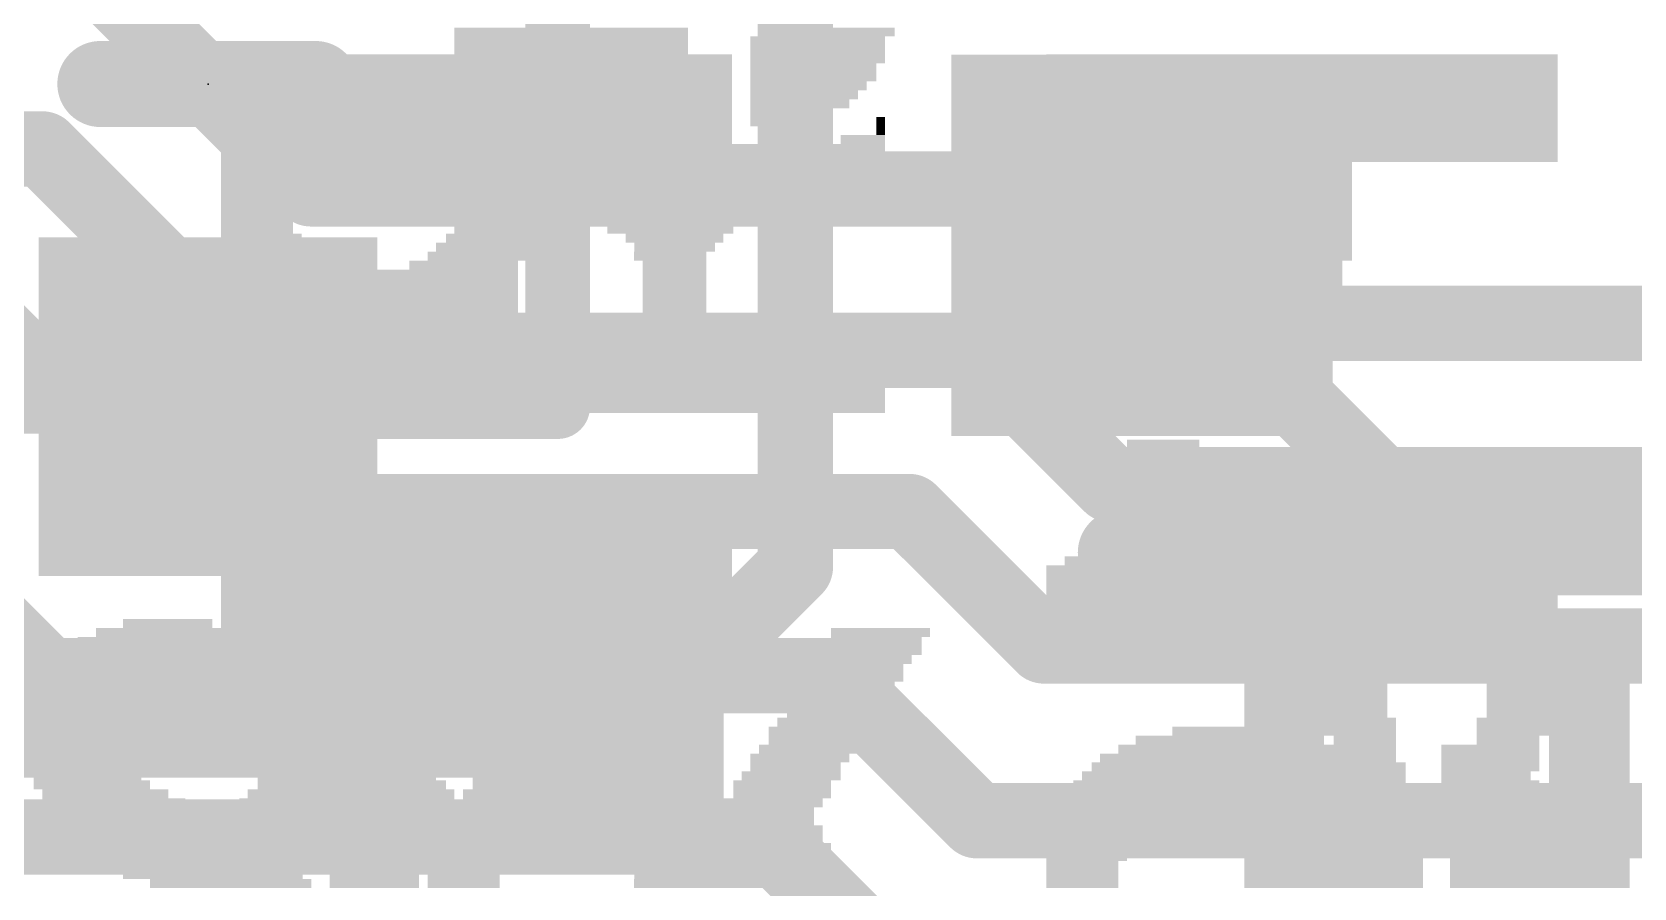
# Model space of a CAD drawing. Extents: x -0.1 to 35.6, y -0.1 to 17.9.
# Drawn here: x 25.556 to 29.337, y 2.635 to 4.657 of the extents above; entities that cross this region are included whole.
import ezdxf

# ---------------------------------------------------------------- set-up
doc = ezdxf.new("R2010")
doc.units = 0
for name, color, linetype in [('1', 12, 'CONTINUOUS'), ('16', 5, 'CONTINUOUS'), ('200', 40, 'CONTINUOUS'), ('201', 6, 'CONTINUOUS'), ('21', 40, 'CONTINUOUS'), ('23', 40, 'CONTINUOUS')]:
    doc.layers.add(name, color=color, linetype=linetype)

# ---------------------------------------------------------------- blocks, each defined once
blk = doc.blocks.new('RECT')
blk.add_solid([(-0.5, -0.5), (0.5, -0.5), (-0.5, 0.5), (0.5, 0.5)])

msp = doc.modelspace()

# ---------------------------------------------------------------- linework, layer by layer
at = {"layer": '1'}
for points, const_width in [([(27.3577, 6.2484), (27.3577, 3.3928)], 0.1778), ([(26.797, 5.655), (26.797, 3.7719)], 0.1524), ([(28.176, 4.153), (28.811, 3.518)], 0.1778), ([(25.9461, 3.7973), (25.019, 3.7973)], 0.1778), ([(25.9715, 3.7719), (25.9461, 3.7973)], 0.1778), ([(26.797, 3.7719), (25.9715, 3.7719)], 0.1524), ([(30.607, 3.518), (28.811, 3.518)], 0.1778), ([(26.9494, 2.9845), (27.3577, 3.3928)], 0.1778), ([(24.257, 2.9845), (26.9494, 2.9845)], 0.1778)]:
    msp.add_lwpolyline(points, dxfattribs=dict(at, const_width=const_width))
for points, const_width in [([(28.2074, 4.1844, 1), (28.1446, 4.1216)], 0.0889), ([(25.9775, 3.8287, 1), (25.9147, 3.7659)], 0.0889), ([(25.9461, 3.7529, 1), (25.9461, 3.8418)], 0.0889), ([(25.9715, 3.81, 1), (25.9715, 3.7338)], 0.0762), ([(25.9401, 3.7405, 1), (26.0029, 3.8033)], 0.0889), ([(26.797, 3.7338, 1), (26.797, 3.81)], 0.0762), ([(26.7589, 3.7719, 1), (26.8351, 3.7719)], 0.0762), ([(28.811, 3.5625, 1), (28.811, 3.4736)], 0.0889), ([(28.7796, 3.4866, 1), (28.8424, 3.5494)], 0.0889), ([(27.3891, 3.3614, 1), (27.3263, 3.4242)], 0.0889), ([(27.3133, 3.3928, 1), (27.4022, 3.3928)], 0.0889), ([(26.9494, 2.9401, 1), (26.9494, 3.029)], 0.0889), ([(26.918, 3.0159, 1), (26.9808, 2.9531)], 0.0889)]:
    msp.add_lwpolyline(points, format="xyb", dxfattribs=dict(at, const_width=const_width))
at = {"layer": '16', "const_width": 0.1778}
for points in [[(25.7388, 4.7616), (26.2141, 4.2862)], [(24.7641, 4.3806), (25.581, 4.3806)], [(25.581, 4.3806), (26.0563, 3.9053)], [(26.2141, 4.2862), (27.9426, 4.2862)], [(27.9426, 4.2862), (28.2601, 3.9688)], [(25.8985, 3.5243), (25.4232, 3.9996)], [(28.2601, 3.9688), (30.0187, 3.9688)], [(26.0563, 3.9053), (27.7848, 3.9053)], [(27.7848, 3.9053), (28.1023, 3.5878)], [(28.1023, 3.5878), (30.1765, 3.5878)], [(25.175, 3.556), (25.5941, 3.1369)], [(27.627, 3.5243), (25.8985, 3.5243)], [(27.9445, 3.2067), (27.627, 3.5243)], [(30.4845, 3.2067), (27.9445, 3.2067)], [(25.5941, 3.1369), (27.4433, 3.1369)], [(27.4433, 3.1369), (27.7862, 2.794)], [(27.7862, 2.794), (29.8758, 2.794)], [(25.4362, 2.7559), (27.2855, 2.7559)], [(27.2855, 2.7559), (27.6284, 2.413)]]:
    msp.add_lwpolyline(points, dxfattribs=at)
at = {"layer": '16', "const_width": 0.0889}
for points in [[(25.6124, 4.412, 1), (25.5496, 4.3491)], [(25.581, 4.3361, 1), (25.581, 4.425)], [(26.2141, 4.3307, 1), (26.2141, 4.2418)], [(26.1827, 4.2548, 1), (26.2456, 4.3177)], [(27.974, 4.3177, 1), (27.9112, 4.2548)], [(27.9426, 4.2418, 1), (27.9426, 4.3307)], [(28.2601, 4.0132, 1), (28.2601, 3.9243)], [(28.2287, 3.9373, 1), (28.2915, 4.0002)], [(26.0563, 3.9497, 1), (26.0563, 3.8608)], [(26.0249, 3.8738, 1), (26.0877, 3.9367)], [(27.8162, 3.9367, 1), (27.7534, 3.8738)], [(27.7848, 3.8608, 1), (27.7848, 3.9497)], [(28.1023, 3.6322, 1), (28.1023, 3.5433)], [(28.0709, 3.5563, 1), (28.1337, 3.6192)], [(25.8985, 3.5687, 1), (25.8985, 3.4798)], [(25.8671, 3.4928, 1), (25.9299, 3.5557)], [(27.6584, 3.5557, 1), (27.5955, 3.4928)], [(27.627, 3.4798, 1), (27.627, 3.5687)], [(27.9445, 3.2512, 1), (27.9445, 3.1623)], [(27.913, 3.1753, 1), (27.9759, 3.2382)], [(25.5941, 3.1814, 1), (25.5941, 3.0925)], [(27.4747, 3.1683, 1), (27.4119, 3.1055)], [(27.4433, 3.0925, 1), (27.4433, 3.1814)], [(25.5626, 3.1055, 1), (25.6255, 3.1683)], [(27.7862, 2.8384, 1), (27.7862, 2.7496)], [(27.3169, 2.7873, 1), (27.2541, 2.7245)], [(27.2855, 2.7115, 1), (27.2855, 2.8003)], [(27.7548, 2.7626, 1), (27.8176, 2.8254)]]:
    msp.add_lwpolyline(points, format="xyb", dxfattribs=at)
at = {"layer": '21', "const_width": 0.2032}
for points in [[(26.2255, 4.5339), (25.7175, 4.5339)], [(32.326, 3.4276), (28.126, 3.4276)]]:
    msp.add_lwpolyline(points, dxfattribs=at)
at = {"layer": '21', "const_width": 0.1016}
for points in [[(25.7175, 4.5847, 1), (25.7175, 4.4831)], [(26.2255, 4.4831, 1), (26.2255, 4.5847)], [(28.126, 3.4784, 1), (28.126, 3.3768)]]:
    msp.add_lwpolyline(points, format="xyb", dxfattribs=at)
at = {"layer": '23'}
msp.add_point((25.9715, 4.5339), dxfattribs=at)

# ---------------------------------------------------------------- block references
at = {"layer": '1'}
for p, xscale, yscale, rotation in [((28.176, 4.153), 0.9, 0.9, 180), ((25.9715, 3.7719), 0.8, 0.8, 270)]:
    msp.add_blockref('RECT', p, dxfattribs=dict(at, xscale=xscale, yscale=yscale, rotation=rotation))
at = {"layer": '200'}
for p, xscale, yscale in [((26.8288, 4.6567), 0.5512, 0.0211), ((27.4752, 4.6567), 0.2337, 0.0211), ((26.8288, 4.6355), 0.5512, 0.0213), ((26.8288, 4.6143), 0.5512, 0.0211), ((27.4104, 4.6355), 0.3175, 0.0213), ((27.4104, 4.6143), 0.3175, 0.0211), ((26.83, 4.5932), 0.508, 0.0211), ((26.8186, 4.572), 0.4851, 0.0213), ((27.4104, 4.5932), 0.3175, 0.0211), ((27.4002, 4.572), 0.2972, 0.0213), ((26.8288, 4.5508), 0.4648, 0.0211), ((26.8288, 4.5297), 0.4242, 0.0211), ((27.4002, 4.5508), 0.2972, 0.0211), ((27.3888, 4.5297), 0.2743, 0.0211), ((26.8288, 4.5085), 0.3785, 0.0213), ((27.3787, 4.5085), 0.254, 0.0213), ((26.8288, 4.4873), 0.2972, 0.0211), ((26.8389, 4.4662), 0.1905, 0.0211), ((27.3685, 4.4873), 0.2337, 0.0211), ((27.3469, 4.4662), 0.1905, 0.0211), ((27.3266, 4.445), 0.1499, 0.0213), ((27.559, 4.445), 0.0203, 0.0213), ((27.559, 4.4238), 0.0203, 0.0211), ((26.8288, 4.3815), 0.2972, 0.0213), ((26.8186, 4.4027), 0.1905, 0.0211), ((27.3787, 4.3815), 0.381, 0.0213), ((27.5171, 4.4027), 0.1041, 0.0211), ((26.8173, 4.3392), 0.4013, 0.0211), ((26.8186, 4.3603), 0.3581, 0.0211), ((27.3368, 4.3392), 0.4648, 0.0211), ((27.3583, 4.3603), 0.4216, 0.0211), ((26.8186, 4.318), 0.4445, 0.0213), ((27.3368, 4.318), 0.4648, 0.0213), ((26.8186, 4.2757), 0.4851, 0.0211), ((26.8288, 4.2968), 0.4648, 0.0211), ((27.3266, 4.2968), 0.4851, 0.0211), ((27.3266, 4.2757), 0.4851, 0.0211), ((27.0612, 4.2333), 1.016, 0.0211), ((26.8186, 4.2545), 0.4851, 0.0213), ((27.3266, 4.2545), 0.4851, 0.0213), ((27.0396, 4.2122), 0.9728, 0.0211), ((26.67, 4.191), 0.2337, 0.0213), ((27.0624, 4.191), 0.2972, 0.0213), ((26.6484, 4.1698), 0.1905, 0.0211), ((26.6383, 4.1487), 0.1702, 0.0211), ((27.0726, 4.1698), 0.2311, 0.0211), ((27.0726, 4.1487), 0.1905, 0.0211), ((26.6281, 4.1275), 0.1499, 0.0213), ((27.0624, 4.1275), 0.1702, 0.0213), ((26.6281, 4.1063), 0.1499, 0.0211), ((26.6281, 4.0852), 0.1499, 0.0211), ((27.0726, 4.1063), 0.1499, 0.0211), ((27.0726, 4.0852), 0.1499, 0.0211), ((26.6281, 4.064), 0.1499, 0.0213), ((26.6281, 4.0428), 0.1499, 0.0211), ((27.0726, 4.064), 0.1499, 0.0213), ((27.0726, 4.0428), 0.1499, 0.0211), ((26.6281, 4.0217), 0.1499, 0.0211), ((26.6281, 4.0005), 0.1499, 0.0213), ((27.0726, 4.0217), 0.1499, 0.0211), ((27.0726, 4.0005), 0.1499, 0.0213), ((26.6281, 3.9793), 0.1499, 0.0211), ((27.0726, 3.9793), 0.1499, 0.0211), ((27.0612, 3.9582), 1.016, 0.0211), ((27.0612, 3.937), 1.016, 0.0213), ((27.0612, 3.9158), 1.016, 0.0211), ((27.0612, 3.8947), 1.016, 0.0211), ((27.0612, 3.8735), 1.016, 0.0213), ((27.0612, 3.8523), 1.016, 0.0211), ((27.0612, 3.8312), 1.016, 0.0211), ((27.0612, 3.81), 1.016, 0.0213), ((27.0612, 3.7888), 1.016, 0.0211), ((27.0612, 3.7677), 1.016, 0.0211), ((25.8763, 3.2597), 0.2108, 0.0211), ((26.6179, 3.2597), 0.2108, 0.0211), ((25.8763, 3.2173), 0.4242, 0.0211), ((25.8763, 3.2385), 0.3378, 0.0213), ((26.6179, 3.2173), 0.4242, 0.0211), ((26.6179, 3.2385), 0.3378, 0.0213), ((27.0828, 3.2385), 0.2108, 0.0213), ((27.0828, 3.2173), 0.2108, 0.0211), ((27.5488, 3.2173), 0.2134, 0.0211), ((27.559, 3.2385), 0.2337, 0.0213), ((28.5763, 3.2385), 0.3175, 0.0213), ((28.5763, 3.2173), 0.3175, 0.0211), ((29.1681, 3.2385), 0.3175, 0.0213), ((29.1681, 3.2173), 0.3175, 0.0211), ((25.8775, 3.175), 0.508, 0.0213), ((25.8763, 3.1962), 0.4648, 0.0211), ((26.6167, 3.175), 0.508, 0.0213), ((26.6179, 3.1962), 0.4648, 0.0211), ((27.0828, 3.1962), 0.2108, 0.0211), ((27.0828, 3.175), 0.2108, 0.0213), ((27.5171, 3.175), 0.2311, 0.0213), ((27.5387, 3.1962), 0.2337, 0.0211), ((28.5763, 3.1962), 0.3175, 0.0211), ((28.5763, 3.175), 0.3175, 0.0213), ((29.1681, 3.1962), 0.3175, 0.0211), ((29.1681, 3.175), 0.3175, 0.0213), ((25.8864, 3.1327), 0.5715, 0.0211), ((25.8763, 3.1538), 0.5512, 0.0211), ((26.6078, 3.1327), 0.5715, 0.0211), ((26.6065, 3.1538), 0.5283, 0.0211), ((27.0828, 3.1538), 0.2108, 0.0211), ((27.0828, 3.1327), 0.2108, 0.0211), ((27.4955, 3.1327), 0.2337, 0.0211), ((27.5069, 3.1538), 0.2108, 0.0211), ((28.5763, 3.1538), 0.3175, 0.0211), ((28.5864, 3.1327), 0.3378, 0.0211), ((29.1579, 3.1327), 0.3378, 0.0211), ((29.1681, 3.1538), 0.3175, 0.0211), ((25.7073, 3.1115), 0.254, 0.0213), ((25.6858, 3.0903), 0.2108, 0.0211), ((26.0553, 3.1115), 0.2337, 0.0213), ((26.0668, 3.0903), 0.2108, 0.0211), ((26.416, 3.0903), 0.2337, 0.0211), ((26.4376, 3.1115), 0.2311, 0.0213), ((26.7868, 3.1115), 0.254, 0.0213), ((26.797, 3.0903), 0.2337, 0.0211), ((27.0828, 3.1115), 0.2108, 0.0213), ((27.0828, 3.0903), 0.2108, 0.0211), ((27.4752, 3.1115), 0.2337, 0.0213), ((27.4638, 3.0903), 0.2108, 0.0211), ((28.5864, 3.1115), 0.3378, 0.0213), ((28.5864, 3.0903), 0.3378, 0.0211), ((29.1579, 3.1115), 0.3378, 0.0213), ((29.1579, 3.0903), 0.3378, 0.0211), ((25.6858, 3.0692), 0.2108, 0.0211), ((26.0883, 3.0692), 0.2134, 0.0211), ((26.4058, 3.0692), 0.2134, 0.0211), ((26.8084, 3.0692), 0.2108, 0.0211), ((27.0828, 3.0692), 0.2108, 0.0211), ((27.4536, 3.0692), 0.2311, 0.0211), ((28.5864, 3.0692), 0.3378, 0.0211), ((29.1579, 3.0692), 0.3378, 0.0211), ((25.6654, 3.048), 0.2108, 0.0213), ((25.6654, 3.0268), 0.2108, 0.0211), ((26.0998, 3.048), 0.1905, 0.0213), ((26.0998, 3.0268), 0.1905, 0.0211), ((26.3957, 3.048), 0.2337, 0.0213), ((26.3843, 3.0268), 0.2108, 0.0211), ((26.8084, 3.048), 0.2108, 0.0213), ((26.8186, 3.0268), 0.2311, 0.0211), ((27.0828, 3.048), 0.2108, 0.0213), ((27.0828, 3.0268), 0.2108, 0.0211), ((27.432, 3.0268), 0.2337, 0.0211), ((27.4434, 3.048), 0.2108, 0.0213), ((28.5864, 3.048), 0.3378, 0.0213), ((28.5966, 3.0268), 0.3581, 0.0211), ((29.1465, 3.0268), 0.3607, 0.0211), ((29.1579, 3.048), 0.3378, 0.0213), ((25.6654, 3.0057), 0.2108, 0.0211), ((25.6654, 2.9845), 0.2108, 0.0213), ((26.0998, 3.0057), 0.1905, 0.0211), ((26.0998, 2.9845), 0.1905, 0.0213), ((26.3843, 3.0057), 0.2108, 0.0211), ((26.3843, 2.9845), 0.2108, 0.0213), ((26.8288, 3.0057), 0.2108, 0.0211), ((26.8288, 2.9845), 0.2108, 0.0213), ((27.0828, 3.0057), 0.2108, 0.0211), ((27.0828, 2.9845), 0.2108, 0.0213), ((27.4002, 2.9845), 0.2108, 0.0213), ((27.4104, 3.0057), 0.2311, 0.0211), ((28.5966, 3.0057), 0.3581, 0.0211), ((28.5115, 2.9845), 0.188, 0.0213), ((28.702, 2.9845), 0.1473, 0.0213), ((29.1465, 3.0057), 0.3607, 0.0211), ((29.0398, 2.9845), 0.1473, 0.0213), ((29.2316, 2.9845), 0.1905, 0.0213), ((25.6654, 2.9633), 0.2108, 0.0211), ((25.6654, 2.9422), 0.2108, 0.0211), ((26.3639, 2.9422), 0.2108, 0.0211), ((26.3843, 2.9633), 0.2108, 0.0211), ((26.8288, 2.9633), 0.2108, 0.0211), ((26.8288, 2.9422), 0.2108, 0.0211), ((27.0828, 2.9633), 0.2108, 0.0211), ((27.0828, 2.9422), 0.2108, 0.0211), ((27.3685, 2.9422), 0.2337, 0.0211), ((27.3888, 2.9633), 0.2337, 0.0211), ((28.5115, 2.9633), 0.188, 0.0211), ((28.5115, 2.9422), 0.188, 0.0211), ((28.702, 2.9633), 0.1473, 0.0211), ((28.702, 2.9422), 0.1473, 0.0211), ((29.0398, 2.9633), 0.1473, 0.0211), ((29.0398, 2.9422), 0.1473, 0.0211), ((29.2316, 2.9633), 0.1905, 0.0211), ((29.2316, 2.9422), 0.1905, 0.0211), ((25.6756, 2.921), 0.2311, 0.0213), ((26.3639, 2.921), 0.2108, 0.0213), ((26.8288, 2.921), 0.2108, 0.0213), ((27.0828, 2.921), 0.2108, 0.0213), ((27.3583, 2.921), 0.2134, 0.0213), ((28.5115, 2.921), 0.188, 0.0213), ((28.7134, 2.921), 0.1702, 0.0213), ((29.0297, 2.921), 0.1676, 0.0213), ((29.2316, 2.921), 0.1905, 0.0213), ((25.687, 2.8998), 0.254, 0.0211), ((25.6972, 2.8787), 0.2743, 0.0211), ((26.3639, 2.8998), 0.2108, 0.0211), ((26.3639, 2.8787), 0.2108, 0.0211), ((27.0828, 2.8998), 0.2108, 0.0211), ((27.0828, 2.8787), 0.2108, 0.0211), ((27.3266, 2.8787), 0.2311, 0.0211), ((27.3482, 2.8998), 0.2337, 0.0211), ((28.5115, 2.8998), 0.188, 0.0211), ((28.5115, 2.8787), 0.188, 0.0211), ((28.7236, 2.8998), 0.1499, 0.0211), ((28.7236, 2.8787), 0.1499, 0.0211), ((29.0195, 2.8998), 0.1473, 0.0211), ((29.0195, 2.8787), 0.1473, 0.0211), ((29.2316, 2.8998), 0.1905, 0.0211), ((29.2316, 2.8787), 0.1905, 0.0211), ((25.7289, 2.8575), 0.2972, 0.0213), ((25.7492, 2.8363), 0.3378, 0.0211), ((26.3639, 2.8575), 0.2108, 0.0213), ((26.3639, 2.8363), 0.2108, 0.0211), ((27.0828, 2.8575), 0.2108, 0.0213), ((27.1996, 2.8363), 0.4445, 0.0211), ((27.3266, 2.8575), 0.2311, 0.0213), ((28.5115, 2.8575), 0.188, 0.0213), ((28.5115, 2.8363), 0.188, 0.0211), ((28.7236, 2.8575), 0.1499, 0.0213), ((28.7236, 2.8363), 0.1499, 0.0211), ((29.0195, 2.8575), 0.1473, 0.0213), ((29.0195, 2.8363), 0.1473, 0.0211), ((29.2316, 2.8575), 0.1905, 0.0213), ((29.2316, 2.8363), 0.1905, 0.0211), ((25.781, 2.8152), 0.4013, 0.0211), ((25.8128, 2.794), 0.4242, 0.0213), ((26.3639, 2.8152), 0.2108, 0.0211), ((26.3639, 2.794), 0.2108, 0.0213), ((27.1894, 2.8152), 0.4242, 0.0211), ((27.1894, 2.794), 0.4242, 0.0213), ((28.5115, 2.8152), 0.188, 0.0211), ((28.5115, 2.794), 0.188, 0.0213), ((28.7338, 2.8152), 0.1702, 0.0211), ((28.7452, 2.794), 0.1473, 0.0213), ((29.0093, 2.8152), 0.1676, 0.0211), ((28.9992, 2.794), 0.1473, 0.0213), ((29.2316, 2.8152), 0.1905, 0.0211), ((29.2316, 2.794), 0.1905, 0.0213), ((25.8458, 2.7728), 0.4445, 0.0211), ((25.8763, 2.7517), 0.4648, 0.0211), ((26.3639, 2.7728), 0.2108, 0.0211), ((26.3639, 2.7517), 0.2108, 0.0211), ((27.1996, 2.7728), 0.4445, 0.0211), ((27.1996, 2.7517), 0.4445, 0.0211), ((28.5115, 2.7728), 0.188, 0.0211), ((28.5115, 2.7517), 0.188, 0.0211), ((28.7452, 2.7728), 0.1473, 0.0211), ((28.7452, 2.7517), 0.1473, 0.0211), ((28.9992, 2.7728), 0.1473, 0.0211), ((28.9992, 2.7517), 0.1473, 0.0211), ((29.2316, 2.7728), 0.1905, 0.0211), ((29.2316, 2.7517), 0.1905, 0.0211), ((25.8978, 2.7305), 0.4674, 0.0213), ((26.3639, 2.7305), 0.2108, 0.0213), ((27.2097, 2.7305), 0.4648, 0.0213), ((28.5115, 2.7305), 0.188, 0.0213), ((28.7452, 2.7305), 0.1473, 0.0213), ((28.9992, 2.7305), 0.1473, 0.0213), ((29.2316, 2.7305), 0.1905, 0.0213), ((25.9182, 2.7093), 0.4674, 0.0211), ((25.9499, 2.6882), 0.4445, 0.0211), ((26.3639, 2.7093), 0.2108, 0.0211), ((26.3639, 2.6882), 0.2108, 0.0211), ((27.2097, 2.7093), 0.4648, 0.0211), ((27.2212, 2.6882), 0.4877, 0.0211), ((28.5115, 2.7093), 0.188, 0.0211), ((28.5115, 2.6882), 0.188, 0.0211), ((28.7655, 2.7093), 0.1473, 0.0211), ((28.7655, 2.6882), 0.1473, 0.0211), ((28.9776, 2.7093), 0.1499, 0.0211), ((28.9776, 2.6882), 0.1499, 0.0211), ((29.2316, 2.7093), 0.1905, 0.0211), ((29.2316, 2.6882), 0.1905, 0.0211), ((25.9829, 2.667), 0.4242, 0.0213), ((26.0248, 2.6458), 0.381, 0.0211), ((26.3639, 2.667), 0.2108, 0.0213), ((26.3639, 2.6458), 0.2108, 0.0211), ((27.2313, 2.6458), 0.508, 0.0211), ((27.2212, 2.667), 0.4877, 0.0213), ((28.5115, 2.667), 0.188, 0.0213), ((28.5115, 2.6458), 0.188, 0.0211), ((28.7655, 2.667), 0.1473, 0.0213), ((28.7655, 2.6458), 0.1473, 0.0211), ((28.9776, 2.667), 0.1499, 0.0213), ((28.9776, 2.6458), 0.1499, 0.0211), ((29.2316, 2.667), 0.1905, 0.0213), ((29.2316, 2.6458), 0.1905, 0.0211)]:
    msp.add_blockref('RECT', p, dxfattribs=dict(at, xscale=xscale, yscale=yscale))
at = {"layer": '201', "rotation": 180}
for p, xscale, yscale in [((26.6052, 4.5932), 1.2065, 0.0211), ((26.6052, 4.572), 1.2065, 0.0213), ((28.5534, 4.5932), 1.2065, 0.0211), ((28.5534, 4.572), 1.2065, 0.0213), ((26.6052, 4.5508), 1.2065, 0.0211), ((26.6052, 4.5297), 1.2065, 0.0211), ((28.5534, 4.5508), 1.2065, 0.0211), ((28.5534, 4.5297), 1.2065, 0.0211), ((26.6052, 4.5085), 1.2065, 0.0213), ((28.5534, 4.5085), 1.2065, 0.0213), ((26.6052, 4.4873), 1.2065, 0.0211), ((26.6052, 4.4662), 1.2065, 0.0211), ((28.5534, 4.4873), 1.2065, 0.0211), ((28.5534, 4.4662), 1.2065, 0.0211), ((26.6052, 4.445), 1.2065, 0.0213), ((26.6052, 4.4238), 1.2065, 0.0211), ((28.5534, 4.445), 1.2065, 0.0213), ((28.5534, 4.4238), 1.2065, 0.0211), ((26.6052, 4.4027), 1.2065, 0.0211), ((26.6052, 4.3815), 1.2065, 0.0213), ((28.5534, 4.4027), 1.2065, 0.0211), ((28.5534, 4.3815), 1.2065, 0.0213), ((26.6052, 4.3603), 1.2065, 0.0211), ((26.0871, 4.3392), 0.1702, 0.0211), ((26.6383, 4.3392), 0.1702, 0.0211), ((28.5534, 4.3603), 1.2065, 0.0211), ((28.0353, 4.3392), 0.1702, 0.0211), ((28.5864, 4.3392), 0.1702, 0.0211), ((26.0871, 4.318), 0.1702, 0.0213), ((26.6383, 4.318), 0.1702, 0.0213), ((28.0353, 4.318), 0.1702, 0.0213), ((28.5864, 4.318), 0.1702, 0.0213), ((26.0871, 4.2968), 0.1702, 0.0211), ((26.0871, 4.2757), 0.1702, 0.0211), ((26.6383, 4.2968), 0.1702, 0.0211), ((26.6383, 4.2757), 0.1702, 0.0211), ((28.0353, 4.2968), 0.1702, 0.0211), ((28.0353, 4.2757), 0.1702, 0.0211), ((28.5864, 4.2968), 0.1702, 0.0211), ((28.5864, 4.2757), 0.1702, 0.0211), ((26.0871, 4.2545), 0.1702, 0.0213), ((26.0871, 4.2333), 0.1702, 0.0211), ((26.6383, 4.2545), 0.1702, 0.0213), ((26.6383, 4.2333), 0.1702, 0.0211), ((28.0353, 4.2545), 0.1702, 0.0213), ((28.0353, 4.2333), 0.1702, 0.0211), ((28.5864, 4.2545), 0.1702, 0.0213), ((28.5864, 4.2333), 0.1702, 0.0211), ((26.0871, 4.2122), 0.1702, 0.0211), ((26.0871, 4.191), 0.1702, 0.0213), ((26.6383, 4.2122), 0.1702, 0.0211), ((26.6383, 4.191), 0.1702, 0.0213), ((28.0353, 4.2122), 0.1702, 0.0211), ((28.0353, 4.191), 0.1702, 0.0213), ((28.5864, 4.2122), 0.1702, 0.0211), ((28.5864, 4.191), 0.1702, 0.0213), ((26.0972, 4.1698), 0.1905, 0.0211), ((26.0972, 4.1487), 0.1905, 0.0211), ((26.6167, 4.1487), 0.2134, 0.0211), ((26.6281, 4.1698), 0.1905, 0.0211), ((28.0454, 4.1698), 0.1905, 0.0211), ((28.0454, 4.1487), 0.1905, 0.0211), ((28.5648, 4.1487), 0.2134, 0.0211), ((28.5763, 4.1698), 0.1905, 0.0211), ((26.1188, 4.1275), 0.2337, 0.0213), ((26.6065, 4.1275), 0.2337, 0.0213), ((28.067, 4.1275), 0.2337, 0.0213), ((28.5547, 4.1275), 0.2337, 0.0213), ((26.3512, 4.0852), 0.6985, 0.0211), ((26.1404, 4.1063), 0.2769, 0.0211), ((26.5735, 4.1063), 0.254, 0.0211), ((28.2994, 4.0852), 0.6985, 0.0211), ((28.0873, 4.1063), 0.2743, 0.0211), ((28.5217, 4.1063), 0.254, 0.0211), ((26.3627, 4.064), 0.6756, 0.0213), ((26.3627, 4.0428), 0.6756, 0.0211), ((28.3096, 4.064), 0.6782, 0.0213), ((28.3096, 4.0428), 0.6782, 0.0211), ((26.3525, 4.0217), 0.6553, 0.0211), ((26.3627, 4.0005), 0.635, 0.0213), ((28.2994, 4.0217), 0.6579, 0.0211), ((28.3108, 4.0005), 0.635, 0.0213), ((26.3627, 3.9793), 0.5944, 0.0211), ((28.3108, 3.9793), 0.5944, 0.0211), ((26.3512, 3.9582), 0.5715, 0.0211), ((26.3525, 3.937), 0.5283, 0.0213), ((28.2994, 3.9582), 0.5715, 0.0211), ((28.2994, 3.937), 0.5309, 0.0213), ((26.3525, 3.9158), 0.4877, 0.0211), ((26.3627, 3.8947), 0.4216, 0.0211), ((28.3007, 3.9158), 0.4877, 0.0211), ((28.3096, 3.8947), 0.4242, 0.0211), ((26.3627, 3.8735), 0.3404, 0.0213), ((26.3627, 3.8523), 0.2134, 0.0211), ((28.3108, 3.8735), 0.3404, 0.0213), ((28.3096, 3.8523), 0.2108, 0.0211), ((26.2776, 3.683), 0.1702, 0.0213), ((26.2776, 3.6618), 0.1702, 0.0211), ((28.2258, 3.683), 0.1702, 0.0213), ((28.2258, 3.6618), 0.1702, 0.0211), ((26.2776, 3.6407), 0.1702, 0.0211), ((26.2776, 3.6195), 0.1702, 0.0213), ((28.2258, 3.6407), 0.1702, 0.0211), ((28.2258, 3.6195), 0.1702, 0.0213), ((26.2776, 3.5983), 0.1702, 0.0211), ((28.2258, 3.5983), 0.1702, 0.0211), ((26.2674, 3.556), 0.1905, 0.0213), ((26.2776, 3.5772), 0.1702, 0.0211), ((28.2156, 3.556), 0.1905, 0.0213), ((28.2258, 3.5772), 0.1702, 0.0211), ((26.2674, 3.5348), 0.1905, 0.0211), ((26.2674, 3.5137), 0.1905, 0.0211), ((28.2156, 3.5348), 0.1905, 0.0211), ((28.2156, 3.5137), 0.1905, 0.0211), ((26.2458, 3.4713), 0.2337, 0.0211), ((26.2573, 3.4925), 0.2108, 0.0213), ((28.194, 3.4713), 0.2337, 0.0211), ((28.2042, 3.4925), 0.2134, 0.0213), ((26.6687, 3.4502), 1.0795, 0.0211), ((28.6169, 3.4502), 1.0795, 0.0211), ((26.6268, 3.4078), 1.1633, 0.0211), ((26.6484, 3.429), 1.1201, 0.0213), ((28.575, 3.4078), 1.1633, 0.0211), ((28.5953, 3.429), 1.1227, 0.0213), ((26.6052, 3.3867), 1.2065, 0.0211), ((26.6052, 3.3655), 1.2065, 0.0213), ((28.5534, 3.3867), 1.2065, 0.0211), ((28.5534, 3.3655), 1.2065, 0.0213), ((26.6052, 3.3443), 1.2065, 0.0211), ((26.6052, 3.3232), 1.2065, 0.0211), ((28.5534, 3.3443), 1.2065, 0.0211), ((28.5534, 3.3232), 1.2065, 0.0211), ((26.6052, 3.302), 1.2065, 0.0213), ((26.6052, 3.2808), 1.2065, 0.0211), ((28.5534, 3.302), 1.2065, 0.0213), ((28.5534, 3.2808), 1.2065, 0.0211), ((26.6052, 3.2597), 1.2065, 0.0211), ((28.5534, 3.2597), 1.2065, 0.0211), ((26.6052, 3.2385), 1.2065, 0.0213), ((26.6052, 3.2173), 1.2065, 0.0211), ((28.5534, 3.2385), 1.2065, 0.0213), ((28.5534, 3.2173), 1.2065, 0.0211), ((26.8707, 2.9845), 0.3404, 0.0213), ((26.8707, 3.0057), 0.2134, 0.0211), ((28.3731, 2.9845), 0.4242, 0.0213), ((28.3743, 3.0057), 0.254, 0.0211), ((26.3106, 2.9422), 0.3175, 0.0211), ((26.3208, 2.9633), 0.1702, 0.0211), ((26.8707, 2.9422), 0.4674, 0.0211), ((26.8808, 2.9633), 0.4013, 0.0211), ((28.3629, 2.9422), 0.5715, 0.0211), ((28.3743, 2.9633), 0.508, 0.0211), ((28.9344, 2.9633), 0.1041, 0.0211), ((28.9662, 2.9422), 0.1676, 0.0211), ((26.3093, 2.921), 0.3607, 0.0213), ((26.8707, 2.921), 0.508, 0.0213), ((28.3743, 2.921), 0.635, 0.0213), ((28.9776, 2.921), 0.1905, 0.0213), ((26.2992, 2.8998), 0.4216, 0.0211), ((26.3106, 2.8787), 0.4445, 0.0211), ((26.8707, 2.8998), 0.5486, 0.0211), ((26.8821, 2.8787), 0.5715, 0.0211), ((28.3629, 2.8787), 0.6985, 0.0211), ((28.3629, 2.8998), 0.6579, 0.0211), ((28.9878, 2.8998), 0.2108, 0.0211), ((28.9979, 2.8787), 0.2311, 0.0211), ((26.2992, 2.8363), 0.508, 0.0211), ((26.3093, 2.8575), 0.4877, 0.0213), ((26.8808, 2.8575), 0.6147, 0.0213), ((26.8808, 2.8363), 0.6147, 0.0211), ((28.3629, 2.8575), 0.7391, 0.0213), ((28.3629, 2.8363), 0.7391, 0.0211), ((29.0093, 2.8575), 0.254, 0.0213), ((29.0093, 2.8363), 0.254, 0.0211), ((26.6167, 2.794), 1.1836, 0.0213), ((26.2992, 2.8152), 0.508, 0.0211), ((26.891, 2.8152), 0.635, 0.0211), ((28.3629, 2.794), 0.7849, 0.0213), ((28.3515, 2.8152), 0.762, 0.0211), ((29.0195, 2.8152), 0.2743, 0.0211), ((29.0195, 2.794), 0.2743, 0.0213), ((26.6167, 2.7728), 1.1836, 0.0211), ((26.3944, 2.7517), 0.7391, 0.0211), ((27.0929, 2.7517), 0.2311, 0.0211), ((28.3629, 2.7728), 0.7849, 0.0211), ((28.0975, 2.7517), 0.254, 0.0211), ((28.6182, 2.7517), 0.2743, 0.0211), ((29.0195, 2.7728), 0.2743, 0.0211), ((29.0297, 2.7517), 0.2946, 0.0211), ((26.129, 2.7305), 0.254, 0.0213), ((26.5646, 2.7305), 0.3175, 0.0213), ((27.1247, 2.7305), 0.2134, 0.0213), ((28.0556, 2.7305), 0.2108, 0.0213), ((28.6499, 2.7305), 0.2108, 0.0213), ((29.0716, 2.7305), 0.2108, 0.0213), ((26.1087, 2.7093), 0.2134, 0.0211), ((26.0972, 2.6882), 0.1905, 0.0211), ((26.5633, 2.7093), 0.2337, 0.0211), ((26.5748, 2.6882), 0.2108, 0.0211), ((27.1463, 2.7093), 0.1702, 0.0211), ((27.1463, 2.6882), 0.1702, 0.0211), ((28.0454, 2.7093), 0.1905, 0.0211), ((28.0353, 2.6882), 0.1702, 0.0211), ((28.6601, 2.7093), 0.1905, 0.0211), ((28.6703, 2.6882), 0.1702, 0.0211), ((29.0932, 2.7093), 0.1676, 0.0211), ((29.1033, 2.6882), 0.1473, 0.0211), ((26.0871, 2.667), 0.1702, 0.0213), ((26.0871, 2.6458), 0.1702, 0.0211), ((26.5748, 2.667), 0.1702, 0.0213), ((26.5748, 2.6458), 0.1702, 0.0211), ((27.1564, 2.667), 0.1499, 0.0213), ((27.1564, 2.6458), 0.1499, 0.0211), ((28.0353, 2.667), 0.1702, 0.0213), ((28.0353, 2.6458), 0.1702, 0.0211), ((28.6703, 2.667), 0.1702, 0.0213), ((28.6703, 2.6458), 0.1702, 0.0211), ((29.1033, 2.667), 0.1473, 0.0213), ((29.1033, 2.6458), 0.1473, 0.0211)]:
    msp.add_blockref('RECT', p, dxfattribs=dict(at, xscale=xscale, yscale=yscale))

doc.saveas('drawing.dxf')
